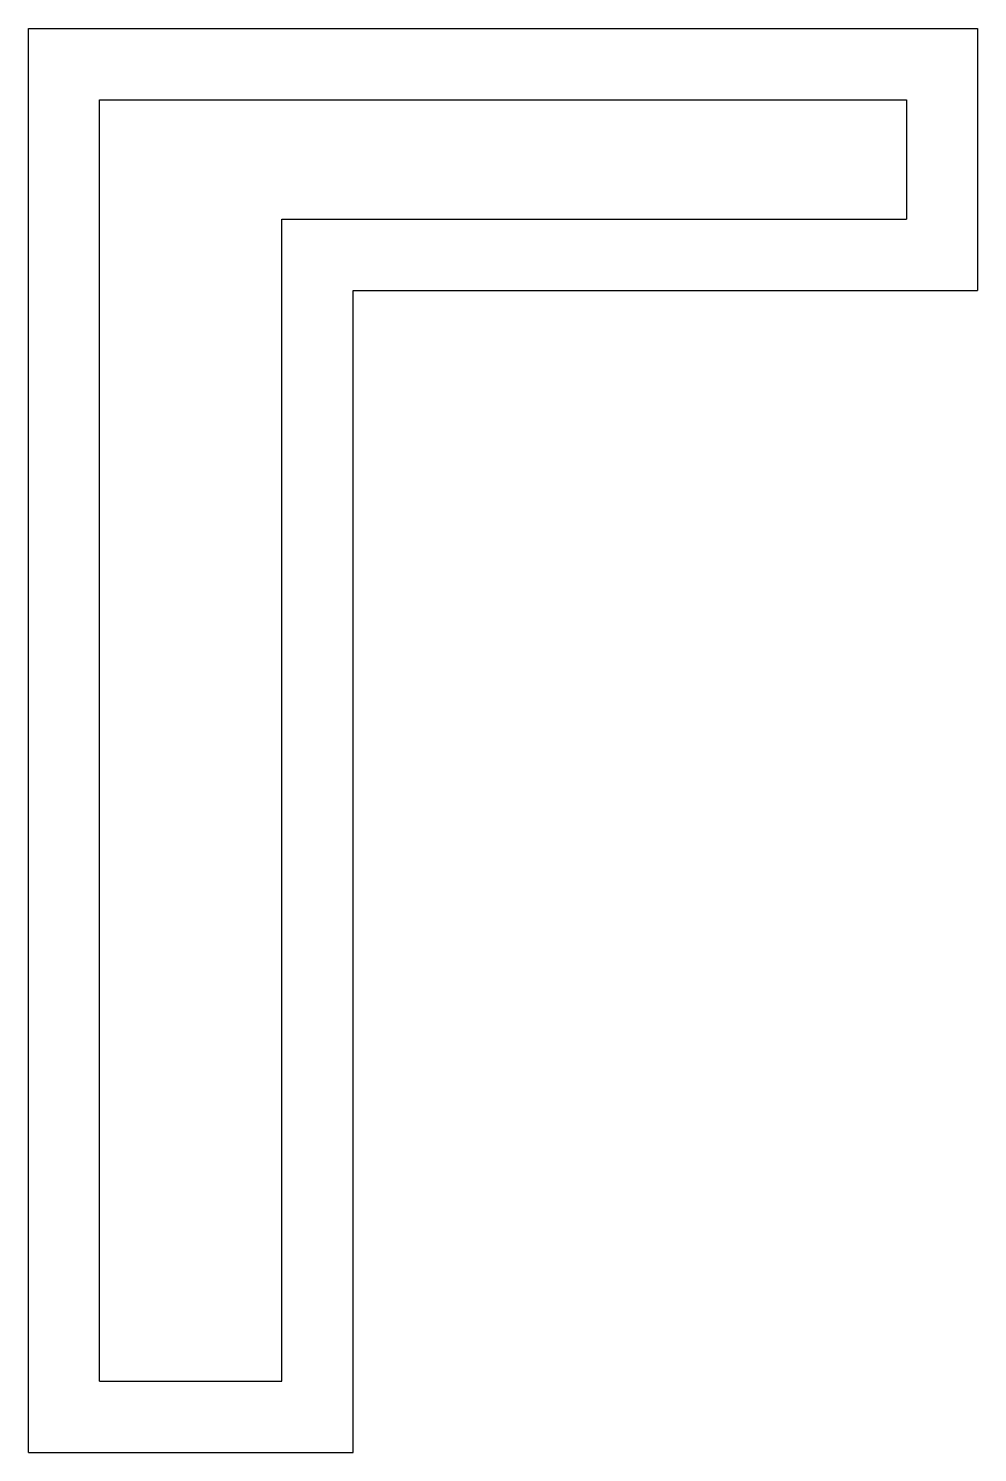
# Model space of a CAD drawing. Header units: millimetres. Extents: x 0 to 400, y 0 to 600.
import ezdxf

# ---------------------------------------------------------------- set-up
doc = ezdxf.new("R2010")
doc.units = ezdxf.units.MM

msp = doc.modelspace()

# ---------------------------------------------------------------- linework, layer by layer
for p, q in [((400, 600), (400, 489.64)), ((370, 570), (370, 519.64)), ((106.79, 519.64), (370, 519.64)), ((106.79, 30), (106.79, 519.64)), ((136.79, 0), (136.79, 489.64)), ((136.79, 489.64), (400, 489.64)), ((30, 30), (106.79, 30)), ((0, 0), (136.79, 0))]:
    msp.add_line(p, q)
for points in [[(0, 0), (0, 600), (400, 600)], [(30, 30), (30, 570), (370, 570)]]:
    msp.add_lwpolyline(points)

doc.saveas('drawing.dxf')
